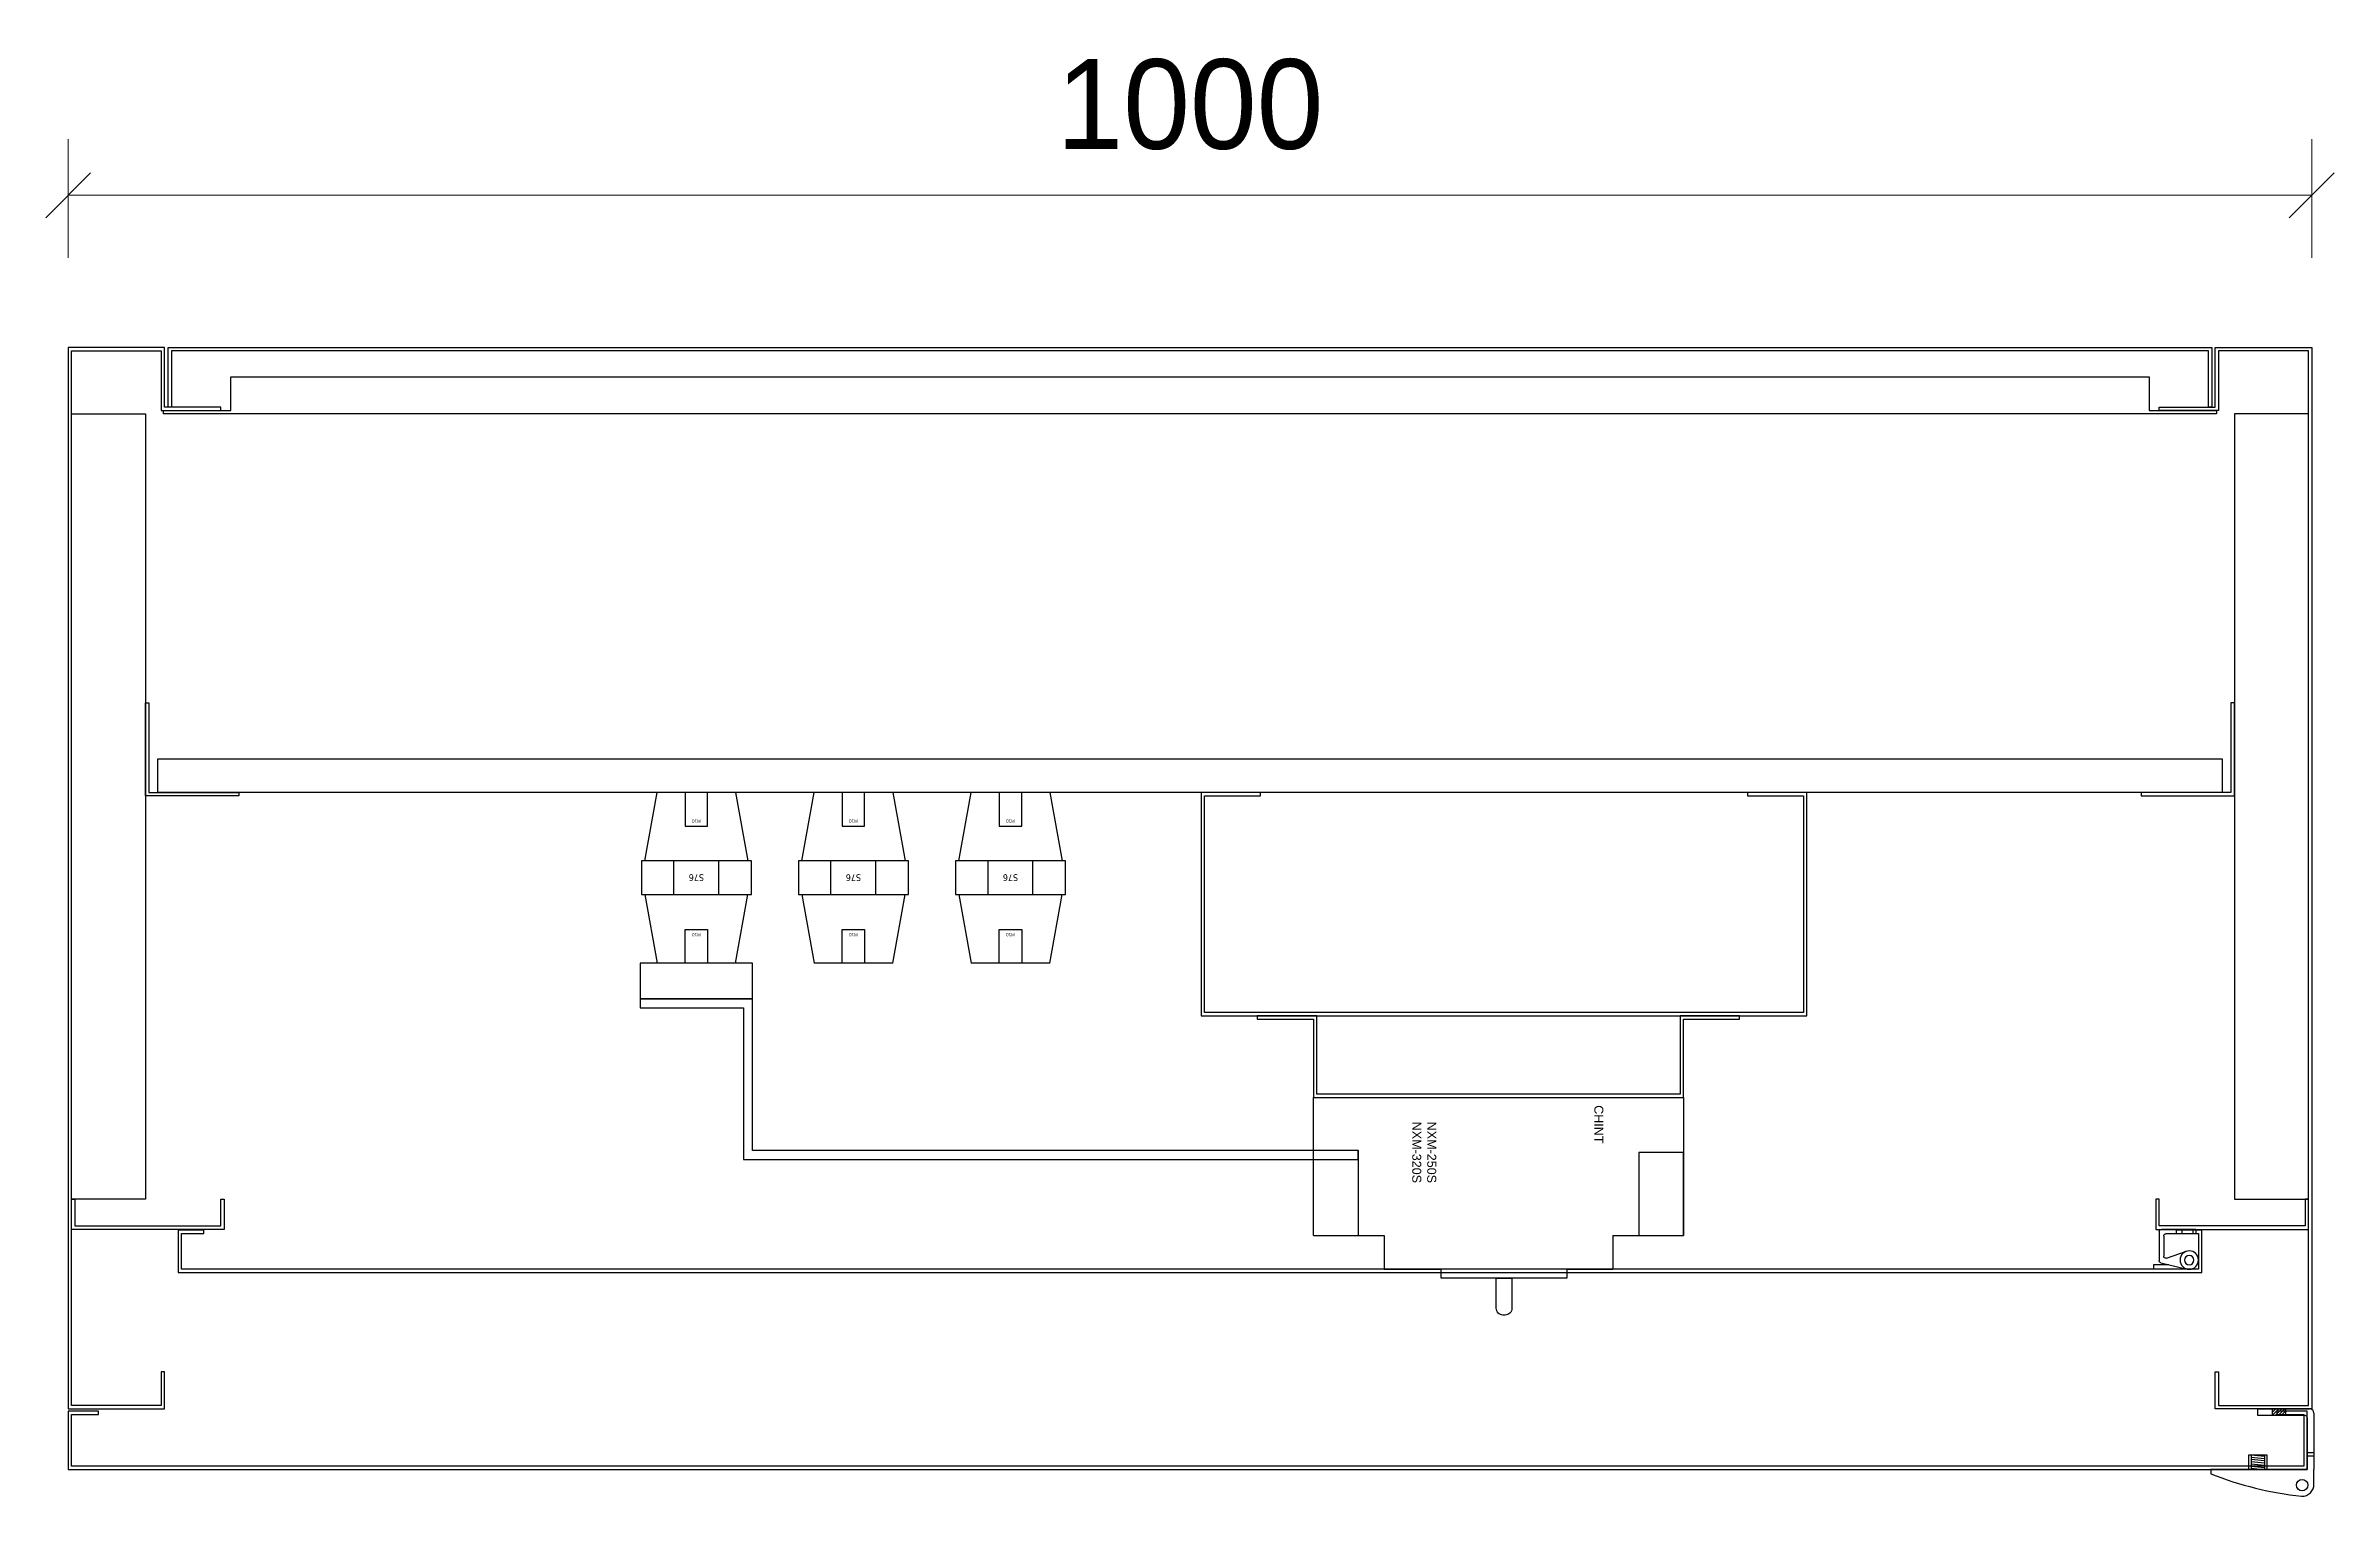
# Model space of a CAD drawing. Header units: millimetres. Extents: x 0 to 5940, y 0 to 4200.
# Drawn here: x 1592 to 2612, y 1043 to 1689 of the extents above; entities that cross this region are included whole.
import ezdxf

# ---------------------------------------------------------------- set-up
doc = ezdxf.new("R2010")
doc.units = ezdxf.units.MM
doc.layers.add('DIM', color=253, linetype='Continuous')
doc.layers.add('Ghi chu', color=7, linetype='Continuous')
doc.styles.add('Arial', font='arial.ttf')
doc.dimstyles.new('Dim-40', dxfattribs={"dimtxt": 40, "dimasz": 20, "dimexe": 25, "dimexo": 40, "dimgap": 20, "dimtad": 1, "dimdec": 0, "dimtxsty": 'Standard', "dimblk": 'OBLIQUE', "dimcen": 15, "dimclrd": 5, "dimclre": 5, "dimclrt": 3, "dimazin": 3, "dimtfac": 1, "dimtdec": 0, "dimtmove": 0, "dimatfit": 3, "dimldrblk": 'ARCHTICK', "dimlwd": 9, "dimlwe": 9})

# ---------------------------------------------------------------- blocks, each defined once
blk = doc.blocks.new('HL044-1.3-B')
h = blk.add_hatch()
h.set_pattern_fill('ANSI31', color=1, scale=0.3, style=0)
h.set_pattern_definition([(45, (-80982.31925, -42991.2648), (-0.673519209, 0.673519209), [])])
h.paths.add_polyline_path([(-15.5, 27), (-15.5, 24), (-9.5, 24), (-9.5, 27)])
at = {"color": 1}
for p, q in [((-22, 24), (-22, 27)), ((-22, 27), (1, 27)), ((-1, 24), (-22, 24)), ((-15.5, 24), (-15.5, 27)), ((-9.5, 24), (-9.5, 27)), ((0, 23), (0, 0)), ((3, 25), (3, 0)), ((0, 0), (-43, 0)), ((-43, 0), (-43, -2)), ((-25, 6.5), (-25, 0)), ((-25, 6.5), (-19, 5.9)), ((-25, 5.5), (-19, 4.9)), ((-25, 4.5), (-19, 3.9)), ((-25, 3.5), (-19, 2.9)), ((-25, 2.5), (-19, 1.9)), ((-25, 1.5), (-19, 0.9)), ((-25, 0.5), (-19.7, 0)), ((-19, 6.5), (-19, 0)), ((0, 7.5), (3, 7.5)), ((0, 6), (3, 6)), ((3, -6.5), (3, 0))]:
    blk.add_line(p, q, dxfattribs=at)
blk.add_lwpolyline([(-26, 6.5), (-18, 6.5), (-18, 0), (-26, 0)], close=True, dxfattribs=at)
blk.add_circle((-2.3, -7), 2.55, dxfattribs=at)
for centre, radius, start, end in [((-1, 23), 1, 0, 90), ((1, 25), 2, 0, 90), ((15.4, 147.7), 160.7, 248.6705, 263.5901), ((-2.5, -6.5), 5.5, 270, 0)]:
    blk.add_arc(centre, radius, start, end, dxfattribs=at)
blk = doc.blocks.new('HL036-1-2')
at = {"layer": 'Ghi chu', "color": 1}
for p, q in [((-3, 17.8), (-18.9, 17.8)), ((-18.9, 15.8), (-18.9, 17.8)), ((-12.1, 15.8), (-18.9, 15.8)), ((-16.4, 1), (-16.4, 14)), ((-15.6, 15), (-3.9, 17.7)), ((-14.4, 3), (-14.4, 11.9)), ((-13.1, 12.8), (-4.3, 9.8)), ((0, 0), (-15.4, 0)), ((0, 2), (-13.4, 2)), ((-6.2, 2), (-6.2, 0)), ((-1.2, 2), (-1.2, 0)), ((0, 0), (0, 2))]:
    blk.add_line(p, q, dxfattribs=at)
for radius in [4.1, 2.1]:
    blk.add_circle((-3, 13.7), radius, dxfattribs=at)
for centre, start, end in [((-15.4, 14), 102.9616, 180), ((-13.4, 11.9), 71.3254, 180), ((-15.4, 1), 180, 270), ((-13.4, 3), 180, 270)]:
    blk.add_arc(centre, 1, start, end, dxfattribs=at)
blk = doc.blocks.new('*D9')
at = {"color": 0, "linetype": 'ByBlock', "lineweight": -2}
for p, q in [((1611.9, 1632.7), (1591.9, 1612.7)), ((2591.9, 1612.7), (2611.9, 1632.7))]:
    blk.add_line(p, q, dxfattribs=at)
at = {"layer": 'Defpoints', "color": 0, "transparency": 16777216}
for p in [(2601.9, 1622.7), (1601.9, 1554.8), (2601.9, 1554.8)]:
    blk.add_point(p, dxfattribs=at)
at = {"layer": 'DIM', "color": 5, "lineweight": 9, "transparency": 16777216}
for p, q in [((1601.9, 1594.8), (1601.9, 1647.7)), ((2601.9, 1594.8), (2601.9, 1647.7)), ((1601.9, 1622.7), (2601.9, 1622.7))]:
    blk.add_line(p, q, dxfattribs=at)
at = {"layer": 'DIM', "color": 3, "transparency": 16777216, "insert": (2101.9, 1663.1), "char_height": 40, "attachment_point": 5}
blk.add_mtext('1000', dxfattribs=at)
blk = doc.blocks.new('_ArchTick')
at = {"color": 0, "const_width": 0.15}
blk.add_lwpolyline([(-0.5, -0.5), (0.5, 0.5)], dxfattribs=at)
blk = doc.blocks.new('_Oblique')
at = {"color": 0, "linetype": 'ByBlock', "lineweight": -2}
blk.add_line((-0.5, -0.5), (0.5, 0.5), dxfattribs=at)
blk = doc.blocks.new('su76-1')
at = {"color": 1}
for p, q in [((-17.5, 76), (-23, 45.5)), ((-17.5, 76), (17.5, 76)), ((23, 45.5), (17.5, 76)), ((24.5, 45.5), (-24.5, 45.5)), ((-24.5, 45.5), (-24.5, 30.5)), ((-10, 45.5), (-10, 30.5)), ((10, 45.5), (10, 30.5)), ((24.5, 30.5), (24.5, 45.5)), ((-24.5, 30.5), (24.5, 30.5)), ((-23, 30.5), (23, 30.5)), ((-17.5, 0), (-23, 30.5)), ((23, 30.5), (17.5, 0)), ((-17.5, 0), (17.5, 0))]:
    blk.add_line(p, q, dxfattribs=at)
for points in [[(-5, 76), (5, 76), (5, 61), (-5, 61)], [(-5, 0), (5, 0), (5, 15), (-5, 15)]]:
    blk.add_lwpolyline(points, close=True, dxfattribs=at)
at = {"color": 1, "width": 30.098, "attachment_point": 5}
for s, insert, char_height in [('{\\fTahoma|b0|i0|c0|p34;M10}', (0, 63.3), 1.5), ('{\\fTahoma|b0|i0|c0|p34;S76}', (0, 37.9), 3), ('{\\fTahoma|b0|i0|c0|p34;M10}', (0, 12.7), 1.5)]:
    blk.add_mtext(s, dxfattribs=dict(at, insert=insert, char_height=char_height))
blk = doc.blocks.new('nxm-250-320-2')
at = {"color": 7}
for p, q in [((29687.9, -129233.4), (29687.9, -129201.9)), ((29687.9, -129233.4), (29702.9, -129233.4)), ((29702.9, -129253.9), (29702.9, -129233.4)), ((29702.9, -129253.9), (29702.9, -129309.9)), ((29702.9, -129335.4), (29702.9, -129309.9)), ((29687.9, -129335.4), (29702.9, -129335.4)), ((29687.9, -129366.9), (29687.9, -129335.4))]:
    blk.add_line(p, q, dxfattribs=at)
for points in [[(29687.9, -129366.9), (29626.4, -129366.9), (29626.4, -129201.9), (29687.9, -129201.9)], [(29687.9, -129201.9), (29650.9, -129201.9), (29650.9, -129221.9), (29687.9, -129221.9)], [(29702.9, -129253.9), (29706.9, -129253.9), (29706.9, -129309.9), (29702.9, -129309.9)], [(29687.9, -129366.9), (29649.9, -129366.9), (29649.9, -129346.9), (29687.9, -129346.9)]]:
    blk.add_lwpolyline(points, dxfattribs=at)
blk.add_lwpolyline([(29706.9, -129278.4), (29720.4, -129278.4, -0.414214), (29723.4, -129281.4), (29723.4, -129282.4, -0.414214), (29720.4, -129285.4), (29706.9, -129285.4)], format="xyb", close=True, dxfattribs=at)
at = {"color": 7, "char_height": 4, "width": 17.069, "attachment_point": 5, "style": 'Arial'}
for s, insert in [('CHINT', (29638.4, -129239.7)), ('NXM-250S\\PNXM-320S', (29650.9, -129317.5))]:
    blk.add_mtext(s, dxfattribs=dict(at, insert=insert))

msp = doc.modelspace()

# ---------------------------------------------------------------- linework, layer by layer
at = {"color": 7}
for points in [[(1643.4, 1098.3), (1643.4, 1083.3), (1603.4, 1083.3), (1603.4, 1553.3), (1643.4, 1553.3), (1643.4, 1526.8), (1669.9, 1526.8), (1669.9, 1528.3), (1644.9, 1528.3), (1644.9, 1554.8), (1601.9, 1554.8), (1601.9, 1081.8), (1644.9, 1081.8), (1644.9, 1098.3)], [(2555.9, 1528.3), (2555.9, 1553.3), (1647.9, 1553.3), (1647.9, 1528.3), (1646.4, 1528.3), (1646.4, 1554.8), (2557.4, 1554.8), (2557.4, 1528.3)], [(2560.4, 1098.3), (2560.4, 1083.3), (2600.4, 1083.3), (2600.4, 1553.3), (2560.4, 1553.3), (2560.4, 1526.8), (2533.9, 1526.8), (2533.9, 1528.3), (2558.9, 1528.3), (2558.9, 1554.8), (2601.9, 1554.8), (2601.9, 1081.8), (2558.9, 1081.8), (2558.9, 1098.3)], [(1604.9, 1175.3), (1604.9, 1163.3), (1669.9, 1163.3), (1669.9, 1175.3), (1671.4, 1175.3), (1671.4, 1161.8), (1603.4, 1161.8), (1603.4, 1175.3)], [(2598.9, 1175.3), (2598.9, 1163.3), (2533.9, 1163.3), (2533.9, 1175.3), (2532.4, 1175.3), (2532.4, 1161.8), (2600.4, 1161.8), (2600.4, 1175.3)], [(2586.4, 1079.3), (2598.4, 1079.3), (2598.4, 1056.3), (1603.4, 1056.3), (1603.4, 1079.3), (1615.4, 1079.3), (1615.4, 1080.8), (1601.9, 1080.8), (1601.9, 1054.8), (2599.9, 1054.8), (2599.9, 1080.8), (2586.4, 1080.8)]]:
    msp.add_lwpolyline(points, close=True, dxfattribs=at)
at = {"color": 8}
msp.add_lwpolyline([(2529.4, 1526.8), (2559.4, 1526.8), (2559.4, 1525.3), (1644.4, 1525.3), (1644.4, 1526.8), (1674.4, 1526.8), (1674.4, 1541.8), (2529.4, 1541.8), (2529.4, 1526.8)], dxfattribs=at)
for points in [[(1603.4, 1525.3), (1636.4, 1525.3), (1636.4, 1175.3), (1603.4, 1175.3)], [(2600.4, 1525.3), (2567.4, 1525.3), (2567.4, 1175.3), (2600.4, 1175.3)], [(1677.9, 1355), (1636.4, 1355), (1636.4, 1396.5), (1637.9, 1396.5), (1637.9, 1356.5), (1677.9, 1356.5)], [(2525.9, 1355), (2567.4, 1355), (2567.4, 1396.5), (2565.9, 1396.5), (2565.9, 1356.5), (2525.9, 1356.5)], [(1641.9, 1371.5), (2561.9, 1371.5), (2561.9, 1356.5), (1641.9, 1356.5)], [(2133.4, 1356.5), (2106.9, 1356.5), (2106.9, 1257), (2376.9, 1257), (2376.9, 1356.5), (2350.4, 1356.5), (2350.4, 1355), (2375.4, 1355), (2375.4, 1258.5), (2108.4, 1258.5), (2108.4, 1355), (2133.4, 1355)], [(2131.9, 1255.5), (2156.9, 1255.5), (2156.9, 1220.5), (2321.9, 1220.5), (2321.9, 1255.5), (2346.9, 1255.5), (2346.9, 1257), (2320.4, 1257), (2320.4, 1222), (2158.4, 1222), (2158.4, 1257), (2131.9, 1257)]]:
    msp.add_lwpolyline(points, close=True, dxfattribs=at)
at = {"color": 1}
for points in [[(1856.9, 1264.5), (1906.9, 1264.5), (1906.9, 1280.5), (1856.9, 1280.5)], [(1909.9, 1193), (2176.9, 1193), (2176.9, 1197), (1906.9, 1197), (1906.9, 1264.5), (1899.9, 1264.5), (1856.9, 1264.5), (1856.9, 1260.5), (1902.9, 1260.5), (1902.9, 1193)]]:
    msp.add_lwpolyline(points, close=True, dxfattribs=at)
at = {"color": 6}
msp.add_lwpolyline([(2541.4, 1160), (2551.4, 1160), (2551.4, 1144), (1652.4, 1144), (1652.4, 1160), (1662.4, 1160), (1662.4, 1161.5), (1650.9, 1161.5), (1650.9, 1142.5), (2552.9, 1142.5), (2552.9, 1161.5), (2541.4, 1161.5)], close=True, dxfattribs=at)

# ---------------------------------------------------------------- block references
at = {"color": 2, "rotation": 180}
for p in [(1881.9, 1356.5), (1951.9, 1356.5), (2021.9, 1356.5)]:
    msp.add_blockref('su76-1', p, dxfattribs=at)
at = {"color": 7, "rotation": 270}
msp.add_blockref('nxm-250-320-2', (131523.8, 30847), dxfattribs=at)
at = {"color": 7, "xscale": -1, "rotation": 180}
msp.add_blockref('HL036-1-2', (2550.3, 1161.8), dxfattribs=at)
at = {"color": 7}
msp.add_blockref('HL044-1.3-B', (2599.9, 1054.8), dxfattribs=at)

# ---------------------------------------------------------------- dimensions: what is measured, and where the dimension line sits
at = {"layer": 'DIM', "color": 7}
dim = msp.add_linear_dim(base=(2601.9, 1622.7), p1=(1601.9, 1554.8), p2=(2601.9, 1554.8), dimstyle='Dim-40', dxfattribs=at)
dim.commit()
dim.dimension.update_dxf_attribs({"geometry": '*D9', "text_midpoint": (2101.9, 1663.1)})

doc.saveas('drawing.dxf')
